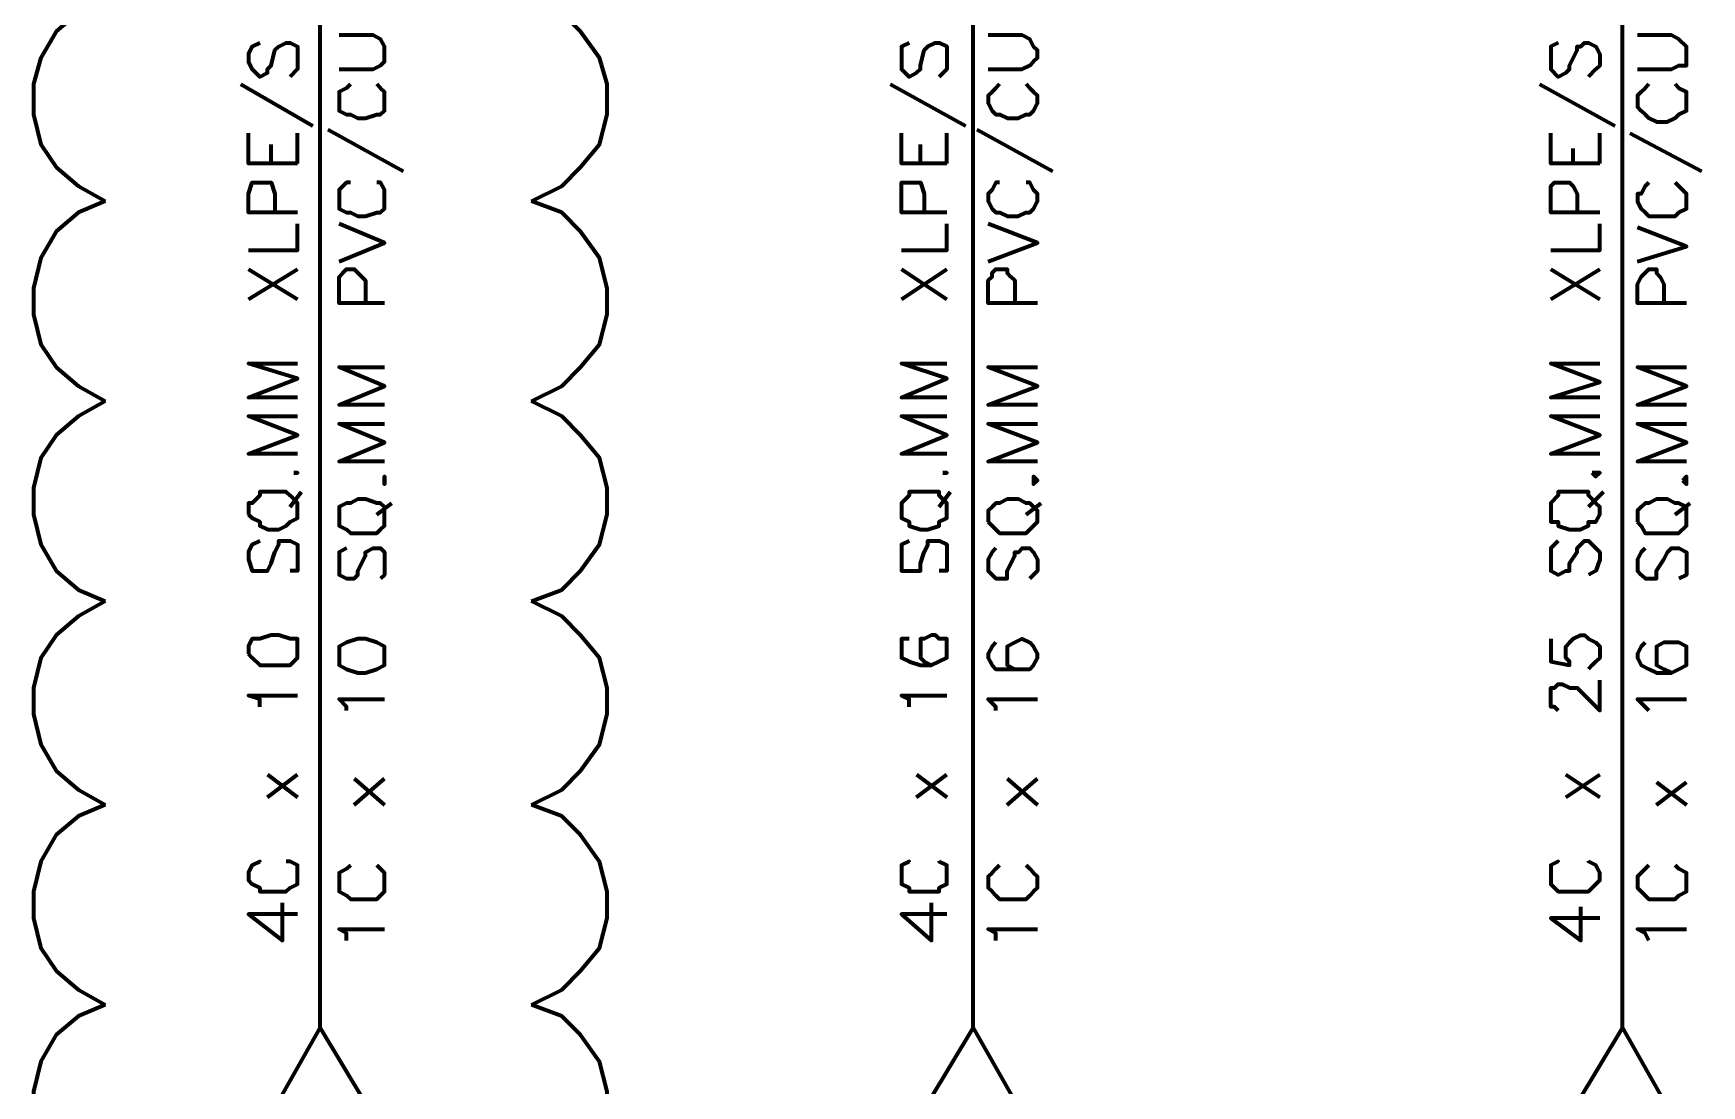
# Model space of a CAD drawing. Header units: inches. Extents: x 16 to 776, y 37 to 575.
# Drawn here: x 146.7 to 220.3, y 324.6 to 371.1 of the extents above; entities that cross this region are included whole.
import ezdxf

# ---------------------------------------------------------------- set-up
doc = ezdxf.new("R2010")
doc.units = ezdxf.units.IN
doc.header["$MEASUREMENT"] = 0
doc.layers.add('P', color=250, linetype='CONTINUOUS', lineweight=100)

msp = doc.modelspace()

# ---------------------------------------------------------------- linework, layer by layer
at = {"layer": 'P', "color": 0, "linetype": 'Continuous'}
for points in [[(216.833, 327.167), (216.833, 494.667)], [(159.333, 327.167), (159.333, 398.833)], [(188.167, 327.167), (188.167, 398.833)], [(156.667, 370.667), (156.333, 370.5), (156.167, 370.167), (156.167, 369.833), (156.333, 369.5), (156.667, 369.167), (156.667, 369.167), (157, 369.333), (157, 369.5), (157.167, 369.667), (157.333, 370.333), (157.5, 370.5), (157.5, 370.5), (157.833, 370.667), (158, 370.667), (158.333, 370.5), (158.333, 370.167), (158.333, 369.833), (158.333, 369.5), (158, 369.167)], [(160.167, 369.5), (161.667, 369.5), (162, 369.667), (162.167, 369.833), (162.167, 370), (162.167, 370.333), (162.167, 370.5), (162, 370.833), (161.667, 371), (160.167, 371)], [(185.333, 370.667), (185, 370.5), (185, 370.167), (185, 369.833), (185, 369.5), (185.333, 369.167), (185.333, 369.167), (185.667, 369.333), (185.833, 369.5), (185.833, 369.667), (186, 370.333), (186.167, 370.5), (186.167, 370.5), (186.5, 370.667), (186.667, 370.667), (187, 370.5), (187, 370.167), (187, 369.833), (187, 369.5), (186.667, 369.167)], [(188.833, 369.5), (190.333, 369.5), (190.667, 369.667), (190.833, 369.833), (191, 370), (191, 370.333), (190.833, 370.5), (190.667, 370.833), (190.333, 371), (188.833, 371)], [(214, 370.667), (213.667, 370.5), (213.667, 370.167), (213.667, 369.667), (213.667, 369.5), (214, 369.167), (214, 369.167), (214.333, 369.333), (214.5, 369.5), (214.5, 369.667), (214.833, 370.333), (214.833, 370.5), (215, 370.5), (215.167, 370.667), (215.333, 370.667), (215.667, 370.5), (215.833, 370.167), (215.833, 369.667), (215.667, 369.5), (215.333, 369.167)], [(217.5, 369.5), (219, 369.5), (219.333, 369.667), (219.667, 369.667), (219.667, 370), (219.667, 370.333), (219.667, 370.5), (219.333, 370.833), (219, 371), (217.5, 371)], [(155.833, 368.833), (159, 367)], [(160.667, 368.833), (160.5, 368.667), (160.167, 368.5), (160.167, 368.333), (160.167, 368), (160.167, 367.667), (160.5, 367.5), (160.667, 367.5), (161, 367.333), (161.333, 367.333), (161.833, 367.5), (162, 367.5), (162.167, 367.667), (162.167, 368), (162.167, 368.333), (162.167, 368.5), (162, 368.667), (161.833, 368.833)], [(184.5, 368.833), (187.833, 367)], [(189.333, 368.833), (189.167, 368.667), (189, 368.5), (188.833, 368.333), (188.833, 368), (189, 367.667), (189.167, 367.5), (189.333, 367.5), (189.667, 367.333), (190.167, 367.333), (190.5, 367.5), (190.667, 367.5), (190.833, 367.667), (191, 368), (191, 368.333), (190.833, 368.5), (190.667, 368.667), (190.5, 368.833)], [(213.167, 368.833), (216.5, 367)], [(218, 368.833), (217.833, 368.667), (217.667, 368.5), (217.5, 368.333), (217.5, 367.833), (217.667, 367.667), (217.833, 367.5), (218, 367.333), (218.333, 367.167), (218.833, 367.167), (219.167, 367.333), (219.333, 367.5), (219.667, 367.667), (219.667, 367.833), (219.667, 368.333), (219.667, 368.5), (219.333, 368.667), (219.167, 368.833)], [(158.333, 365.333), (156.167, 365.333), (156.167, 366.667)], [(157.167, 365.333), (157.167, 366.167)], [(158.333, 365.333), (158.333, 366.667)], [(159.667, 366.833), (163, 365)], [(187, 365.333), (185, 365.333), (185, 366.667)], [(185.833, 365.333), (185.833, 366.167)], [(187, 365.333), (187, 366.667)], [(188.333, 366.833), (191.667, 365)], [(215.833, 365.333), (213.667, 365.333), (213.667, 366.667)], [(215.833, 365.333), (215.833, 366.667)], [(217.167, 366.667), (220.333, 365)], [(214.667, 365.333), (214.667, 366)], [(158.333, 363.167), (156.167, 363.167), (156.167, 364), (156.333, 364.5), (156.5, 364.5), (156.667, 364.5), (157, 364.5), (157.167, 364.5), (157.333, 364), (157.333, 363.167)], [(160.667, 364.5), (160.5, 364.5), (160.167, 364.167), (160.167, 364), (160.167, 363.667), (160.167, 363.333), (160.5, 363.167), (160.667, 363.167), (161, 363), (161.333, 363), (161.833, 363.167), (162, 363.167), (162.167, 363.333), (162.167, 363.667), (162.167, 364), (162.167, 364.167), (162, 364.5), (161.833, 364.5)], [(187, 363.167), (185, 363.167), (185, 364), (185, 364.5), (185.167, 364.5), (185.333, 364.5), (185.667, 364.5), (185.833, 364.5), (186, 364), (186, 363.167)], [(189.333, 364.5), (189.167, 364.5), (189, 364.167), (188.833, 364), (188.833, 363.667), (189, 363.333), (189.167, 363.167), (189.333, 363.167), (189.667, 363), (190.167, 363), (190.5, 363.167), (190.667, 363.167), (190.833, 363.333), (191, 363.667), (191, 364), (190.833, 364.167), (190.667, 364.5), (190.5, 364.5)], [(215.833, 363.167), (213.667, 363.167), (213.667, 364), (213.667, 364.333), (213.833, 364.5), (214, 364.5), (214.333, 364.5), (214.5, 364.5), (214.667, 364.333), (214.833, 364), (214.833, 363.167)], [(218, 364.5), (217.833, 364.333), (217.667, 364), (217.5, 364), (217.5, 363.667), (217.667, 363.333), (217.833, 363.167), (218, 363), (218.333, 363), (218.833, 363), (219.167, 363), (219.333, 363.167), (219.667, 363.333), (219.667, 363.667), (219.667, 364), (219.667, 364), (219.333, 364.333), (219.167, 364.5)], [(156.167, 361.5), (158.333, 361.5), (158.333, 362.667)], [(160.167, 361), (162.167, 361.833), (160.167, 362.667)], [(185, 361.5), (187, 361.5), (187, 362.667)], [(188.833, 361), (191, 361.833), (188.833, 362.667)], [(213.667, 361.5), (215.833, 361.5), (215.833, 362.667)], [(217.5, 361), (219.667, 361.667), (217.5, 362.5)], [(156.167, 359.333), (158.333, 360.667)], [(156.167, 360.667), (158.333, 359.333)], [(162.167, 359.167), (160.167, 359.167), (160.167, 360.167), (160.167, 360.333), (160.333, 360.5), (160.5, 360.667), (160.833, 360.667), (161, 360.5), (161.167, 360.333), (161.333, 360.167), (161.333, 359.167)], [(185, 359.333), (187, 360.667)], [(185, 360.667), (187, 359.333)], [(191, 359.167), (188.833, 359.167), (188.833, 360.167), (189, 360.333), (189, 360.5), (189.167, 360.667), (189.667, 360.667), (189.667, 360.5), (189.833, 360.333), (190, 360.167), (190, 359.167)], [(213.667, 359.333), (215.833, 360.667)], [(213.667, 360.667), (215.833, 359.333)], [(219.667, 359.167), (217.5, 359.167), (217.5, 360), (217.667, 360.333), (217.833, 360.5), (218, 360.667), (218.333, 360.667), (218.333, 360.5), (218.5, 360.333), (218.667, 360), (218.667, 359.167)], [(158.333, 355), (156.167, 355), (158.333, 355.833), (156.167, 356.5), (158.333, 356.5)], [(162.167, 354.667), (160.167, 354.667), (162.167, 355.5), (160.167, 356.333), (162.167, 356.333)], [(187, 355), (185, 355), (187, 355.833), (185, 356.5), (187, 356.5)], [(191, 354.667), (188.833, 354.667), (191, 355.5), (188.833, 356.333), (191, 356.333)], [(215.833, 355), (213.667, 355), (215.833, 355.667), (213.667, 356.5), (215.833, 356.5)], [(219.667, 354.667), (217.5, 354.667), (219.667, 355.5), (217.5, 356.333), (219.667, 356.333)], [(158.333, 352.5), (156.167, 352.5), (158.333, 353.333), (156.167, 354.167), (158.333, 354.167)], [(162.167, 352.167), (160.167, 352.167), (162.167, 353), (160.167, 353.833), (162.167, 353.833)], [(187, 352.5), (185, 352.5), (187, 353.333), (185, 354.167), (187, 354.167)], [(191, 352.167), (188.833, 352.167), (191, 353), (188.833, 353.833), (191, 353.833)], [(215.833, 352.5), (213.667, 352.5), (215.833, 353.333), (213.667, 354.167), (215.833, 354.167)], [(219.667, 352.167), (217.5, 352.167), (219.667, 353), (217.5, 353.833), (219.667, 353.833)], [(158.167, 351.667), (158.333, 351.667), (158.333, 351.667), (158.333, 351.667), (158.167, 351.667)], [(162.167, 351.333), (162.167, 351.167), (162.167, 351.333), (162.167, 351.5), (162.167, 351.333)], [(186.833, 351.667), (187, 351.667), (187, 351.667), (187, 351.667), (186.833, 351.667)], [(190.833, 351.333), (190.833, 351.167), (191, 351.333), (190.833, 351.5), (190.833, 351.333)], [(215.5, 351.667), (215.667, 351.5), (215.833, 351.667), (215.667, 351.667), (215.5, 351.667)], [(219.5, 351.333), (219.667, 351.167), (219.667, 351.333), (219.667, 351.5), (219.5, 351.333)], [(156.167, 349.833), (156.333, 349.667), (156.667, 349.5), (156.667, 349.333), (157, 349.167), (157.5, 349.167), (157.833, 349.333), (158, 349.5), (158.333, 349.667), (158.333, 349.833), (158.333, 350.333), (158.333, 350.333), (158, 350.667), (157.833, 350.833), (157.5, 350.833), (157, 350.833), (156.667, 350.833), (156.667, 350.667), (156.333, 350.333), (156.167, 350.333), (156.167, 349.833)], [(158, 350.167), (158.5, 350.833)], [(185, 349.833), (185, 349.667), (185.333, 349.5), (185.333, 349.333), (185.833, 349.167), (186.167, 349.167), (186.667, 349.333), (186.667, 349.5), (187, 349.667), (187, 349.833), (187, 350.333), (187, 350.333), (186.667, 350.667), (186.667, 350.833), (186.167, 350.833), (185.833, 350.833), (185.333, 350.833), (185.333, 350.667), (185, 350.333), (185, 350.333), (185, 349.833)], [(186.667, 350.167), (187.167, 350.833)], [(213.667, 349.833), (213.667, 349.5), (214, 349.5), (214, 349.333), (214.5, 349.167), (215, 349.167), (215.333, 349.333), (215.333, 349.5), (215.667, 349.5), (215.833, 349.833), (215.833, 350.167), (215.667, 350.333), (215.333, 350.667), (215.333, 350.833), (215, 350.833), (214.5, 350.833), (214, 350.833), (214, 350.667), (213.667, 350.333), (213.667, 350.167), (213.667, 349.833)], [(215.333, 350.167), (216, 350.833)], [(160.167, 349.5), (160.167, 349.333), (160.5, 349.167), (160.667, 349), (161, 349), (161.333, 349), (161.833, 349), (162, 349.167), (162.167, 349.333), (162.167, 349.5), (162.167, 350), (162.167, 350.167), (162, 350.333), (161.833, 350.333), (161.333, 350.5), (161, 350.5), (160.667, 350.333), (160.5, 350.333), (160.167, 350.167), (160.167, 350), (160.167, 349.5)], [(161.833, 349.833), (162.5, 350.333)], [(188.833, 349.5), (189, 349.333), (189.167, 349.167), (189.333, 349), (189.667, 349), (190.167, 349), (190.5, 349), (190.667, 349.167), (190.833, 349.333), (191, 349.5), (191, 350), (190.833, 350.167), (190.667, 350.333), (190.5, 350.333), (190.167, 350.5), (189.667, 350.5), (189.333, 350.333), (189.167, 350.333), (189, 350.167), (188.833, 350), (188.833, 349.5)], [(190.5, 349.833), (191.167, 350.333)], [(217.5, 349.5), (217.667, 349.333), (217.833, 349), (218, 349), (218.333, 349), (218.833, 349), (219.167, 349), (219.333, 349), (219.667, 349.333), (219.667, 349.5), (219.667, 350), (219.667, 350.167), (219.333, 350.333), (219.167, 350.333), (218.833, 350.5), (218.333, 350.5), (218, 350.333), (217.833, 350.333), (217.667, 350.167), (217.5, 350), (217.5, 349.5)], [(219.167, 349.833), (219.833, 350.333)], [(156.667, 348.667), (156.333, 348.5), (156.167, 348.167), (156.167, 347.833), (156.333, 347.333), (156.667, 347.333), (156.667, 347.333), (157, 347.333), (157, 347.333), (157.167, 347.667), (157.333, 348.167), (157.5, 348.5), (157.5, 348.667), (157.833, 348.667), (158, 348.667), (158.333, 348.5), (158.333, 348.167), (158.333, 347.833), (158.333, 347.333), (158, 347.333)], [(185.333, 348.667), (185, 348.5), (185, 348.167), (185, 347.833), (185, 347.333), (185.333, 347.333), (185.333, 347.333), (185.667, 347.333), (185.833, 347.333), (185.833, 347.667), (186, 348.167), (186.167, 348.5), (186.167, 348.667), (186.5, 348.667), (186.667, 348.667), (187, 348.5), (187, 348.167), (187, 347.833), (187, 347.333), (186.667, 347.333)], [(214, 348.667), (213.667, 348.333), (213.667, 348.167), (213.667, 347.833), (213.667, 347.333), (214, 347.167), (214, 347.167), (214.333, 347.333), (214.5, 347.333), (214.5, 347.667), (214.833, 348.167), (214.833, 348.333), (215, 348.5), (215.167, 348.667), (215.333, 348.667), (215.667, 348.333), (215.833, 348.167), (215.833, 347.833), (215.667, 347.333), (215.333, 347.167)], [(160.5, 348.333), (160.167, 348.167), (160.167, 347.833), (160.167, 347.333), (160.167, 347.167), (160.5, 347), (160.667, 347), (160.833, 347), (161, 347.167), (161, 347.333), (161.333, 348), (161.333, 348.167), (161.333, 348.167), (161.667, 348.333), (162, 348.333), (162.167, 348.167), (162.167, 347.833), (162.167, 347.333), (162.167, 347.167), (162, 347)], [(189.167, 348.333), (189, 348.167), (188.833, 347.833), (188.833, 347.333), (189, 347.167), (189.167, 347), (189.333, 347), (189.667, 347), (189.667, 347.167), (189.667, 347.333), (190, 348), (190, 348.167), (190.167, 348.167), (190.333, 348.333), (190.667, 348.333), (190.833, 348.167), (191, 347.833), (191, 347.333), (190.833, 347.167), (190.667, 347)], [(217.833, 348.333), (217.667, 348.167), (217.5, 347.833), (217.5, 347.333), (217.667, 347.167), (217.833, 347), (218, 347), (218.333, 347), (218.333, 347.167), (218.333, 347.333), (218.667, 347.833), (218.833, 348.167), (218.833, 348.167), (219, 348.333), (219.333, 348.333), (219.667, 348.167), (219.667, 347.833), (219.667, 347.333), (219.667, 347.167), (219.333, 347)], [(156.167, 343.667), (156.333, 343.5), (156.667, 343.167), (157.167, 343.167), (157.5, 343.167), (158, 343.167), (158.333, 343.5), (158.333, 343.667), (158.333, 344), (158.333, 344.333), (158, 344.333), (157.5, 344.5), (157.167, 344.5), (156.667, 344.333), (156.333, 344.333), (156.167, 344), (156.167, 343.667)], [(160.167, 343.5), (160.167, 343.167), (160.5, 343), (161, 342.833), (161.333, 342.833), (161.833, 343), (162.167, 343.167), (162.167, 343.5), (162.167, 343.667), (162.167, 344), (161.833, 344.167), (161.333, 344.333), (161, 344.333), (160.5, 344.167), (160.167, 344), (160.167, 343.667), (160.167, 343.5)], [(185.333, 344.333), (185, 344.333), (185, 344), (185, 343.833), (185, 343.5), (185.333, 343.333), (185.833, 343.167), (186.333, 343.167), (186.667, 343.333), (187, 343.5), (187, 343.833), (187, 344), (187, 344.333), (186.667, 344.333), (186.5, 344.5), (186.333, 344.5), (186, 344.333), (185.833, 344.333), (185.833, 344), (185.833, 343.833), (185.833, 343.5), (186, 343.333), (186.333, 343.167)], [(189.167, 344.167), (189, 344), (188.833, 343.667), (188.833, 343.5), (189, 343.167), (189.167, 343), (189.667, 343), (190.333, 343), (190.667, 343), (190.833, 343.167), (191, 343.5), (191, 343.667), (190.833, 344), (190.667, 344.167), (190.333, 344.333), (190, 344.167), (189.667, 344), (189.667, 343.667), (189.667, 343.5), (189.667, 343.167), (190, 343), (190.333, 343)], [(213.667, 344.333), (213.667, 343.333), (214.5, 343.167), (214.5, 343.333), (214.333, 343.5), (214.333, 344), (214.5, 344.167), (214.667, 344.333), (215, 344.5), (215.167, 344.5), (215.333, 344.333), (215.667, 344.167), (215.833, 344), (215.833, 343.5), (215.667, 343.333), (215.5, 343.167), (215.333, 343)], [(217.833, 344.167), (217.667, 344), (217.5, 343.667), (217.5, 343.5), (217.667, 343.167), (218, 343), (218.333, 342.833), (219, 342.833), (219.333, 343), (219.667, 343.167), (219.667, 343.5), (219.667, 344), (219.333, 344.167), (219, 344.167), (218.667, 344.167), (218.333, 344), (218.333, 343.5), (218.333, 343.167), (218.667, 343), (219, 342.833)], [(156.667, 341.333), (156.667, 341.667), (156.167, 341.833), (158.333, 341.833)], [(185.333, 341.333), (185.333, 341.667), (185, 341.833), (187, 341.833)], [(214, 341.167), (213.833, 341.333), (213.667, 341.333), (213.667, 341.667), (213.667, 342), (213.667, 342.167), (213.833, 342.167), (214, 342.333), (214.167, 342.333), (214.5, 342.167), (214.833, 342.167), (215.833, 341.167), (215.833, 342.5)], [(160.5, 341.167), (160.5, 341.333), (160.167, 341.667), (162.167, 341.667)], [(189.167, 341.167), (189.167, 341.333), (188.833, 341.667), (191, 341.667)], [(218, 341.167), (217.833, 341.333), (217.5, 341.667), (219.667, 341.667)], [(157, 337.333), (158.333, 338.333)], [(157, 338.333), (158.333, 337.333)], [(160.833, 337), (162.167, 338.167)], [(160.833, 338.167), (162.167, 337)], [(185.667, 337.333), (187, 338.333)], [(185.667, 338.333), (187, 337.333)], [(189.667, 337), (191, 338.167)], [(189.667, 338.167), (191, 337)], [(214.333, 337.333), (215.833, 338.333)], [(214.333, 338.333), (215.833, 337.333)], [(218.333, 337), (219.667, 338)], [(218.333, 338), (219.667, 337)], [(156.667, 334.5), (156.667, 334.5), (156.333, 334.333), (156.167, 334), (156.167, 333.667), (156.333, 333.5), (156.667, 333.333), (156.667, 333.167), (157, 333.167), (157.5, 333.167), (157.833, 333.167), (158, 333.333), (158.333, 333.5), (158.333, 333.667), (158.333, 334), (158.333, 334.333), (158, 334.5), (157.833, 334.5)], [(185.333, 334.5), (185.333, 334.5), (185, 334.333), (185, 334), (185, 333.667), (185, 333.5), (185.333, 333.333), (185.333, 333.167), (185.833, 333.167), (186.167, 333.167), (186.667, 333.167), (186.667, 333.333), (187, 333.5), (187, 333.667), (187, 334), (187, 334.333), (186.667, 334.5), (186.667, 334.5)], [(214, 334.5), (214, 334.5), (213.667, 334.333), (213.667, 334), (213.667, 333.667), (213.667, 333.5), (214, 333.167), (214, 333.167), (214.5, 333.167), (215, 333.167), (215.333, 333.167), (215.333, 333.167), (215.667, 333.5), (215.833, 333.667), (215.833, 334), (215.667, 334.333), (215.333, 334.5), (215.333, 334.5)], [(160.667, 334.333), (160.5, 334.167), (160.167, 334), (160.167, 333.833), (160.167, 333.333), (160.167, 333.167), (160.5, 333), (160.667, 332.833), (161, 332.833), (161.333, 332.833), (161.833, 332.833), (162, 333), (162.167, 333.167), (162.167, 333.333), (162.167, 333.833), (162.167, 334), (162, 334.167), (161.833, 334.333)], [(189.333, 334.333), (189.167, 334.167), (189, 334), (188.833, 333.833), (188.833, 333.333), (189, 333.167), (189.167, 333), (189.333, 332.833), (189.667, 332.833), (190.167, 332.833), (190.5, 332.833), (190.667, 333), (190.833, 333.167), (191, 333.333), (191, 333.833), (190.833, 334), (190.667, 334.167), (190.5, 334.333)], [(218, 334.333), (217.833, 334.167), (217.667, 334), (217.5, 333.833), (217.5, 333.333), (217.667, 333.167), (217.833, 333), (218, 332.833), (218.333, 332.833), (218.833, 332.833), (219.167, 332.833), (219.333, 333), (219.667, 333.167), (219.667, 333.333), (219.667, 333.833), (219.667, 334), (219.333, 334.167), (219.167, 334.333)], [(158.333, 332.167), (156.167, 332.167), (157.667, 331), (157.667, 332.667)], [(187, 332.167), (185, 332.167), (186.333, 331), (186.333, 332.667)], [(215.833, 332), (213.667, 332), (215, 331), (215, 332.5)], [(160.5, 331), (160.5, 331.333), (160.167, 331.5), (162.167, 331.5)], [(189.167, 331), (189.167, 331.333), (188.833, 331.5), (191, 331.5)], [(218, 331), (217.833, 331.333), (217.5, 331.5), (219.667, 331.5)], [(159.333, 327.167), (156.5, 322.167), (162.333, 322.167), (159.333, 327.167)], [(188.167, 327.167), (185.167, 322.167), (191, 322.167), (188.167, 327.167)], [(216.833, 327.167), (213.833, 322.167), (219.667, 322.167), (216.833, 327.167)]]:
    msp.add_lwpolyline(points, dxfattribs=at)
at = {"layer": 'P', "color": 1, "linetype": 'Continuous'}
for points in [[(149.833, 372.667), (148.667, 372), (147.667, 371.167), (147, 370), (146.667, 368.833), (146.667, 367.5), (147, 366.167), (147.667, 365.167), (148.667, 364.333), (149.833, 363.667)], [(168.667, 363.667), (170, 364.333), (170.833, 365.167), (171.667, 366.167), (172, 367.5), (172, 368.833), (171.667, 370), (170.833, 371.167), (170, 372), (168.667, 372.667)], [(149.833, 363.667), (148.667, 363.167), (147.667, 362.333), (147, 361.167), (146.667, 359.833), (146.667, 358.667), (147, 357.333), (147.667, 356.333), (148.667, 355.5), (149.833, 354.833)], [(168.667, 354.833), (170, 355.5), (170.833, 356.333), (171.667, 357.333), (172, 358.667), (172, 359.833), (171.667, 361.167), (170.833, 362.333), (170, 363.167), (168.667, 363.667)], [(149.833, 354.833), (148.667, 354.167), (147.667, 353.333), (147, 352.333), (146.667, 351), (146.667, 349.833), (147, 348.5), (147.667, 347.333), (148.667, 346.5), (149.833, 346)], [(168.667, 346), (170, 346.5), (170.833, 347.333), (171.667, 348.5), (172, 349.833), (172, 351), (171.667, 352.333), (170.833, 353.333), (170, 354.167), (168.667, 354.833)], [(149.833, 346), (148.667, 345.333), (147.667, 344.5), (147, 343.5), (146.667, 342.167), (146.667, 341), (147, 339.667), (147.667, 338.5), (148.667, 337.667), (149.833, 337)], [(168.667, 337), (170, 337.667), (170.833, 338.5), (171.667, 339.667), (172, 341), (172, 342.167), (171.667, 343.5), (170.833, 344.5), (170, 345.333), (168.667, 346)], [(149.833, 337), (148.667, 336.5), (147.667, 335.667), (147, 334.5), (146.667, 333.167), (146.667, 332), (147, 330.667), (147.667, 329.667), (148.667, 328.833), (149.833, 328.167)], [(168.667, 328.167), (170, 328.833), (170.833, 329.667), (171.667, 330.667), (172, 332), (172, 333.167), (171.667, 334.5), (170.833, 335.667), (170, 336.5), (168.667, 337)], [(149.833, 328.167), (148.667, 327.667), (147.667, 326.833), (147, 325.667), (146.667, 324.333), (146.667, 323.167), (147, 321.833), (147.667, 320.833), (148.667, 320), (149.833, 319.333)], [(168.667, 319.333), (170, 320), (170.833, 320.833), (171.667, 321.833), (172, 323.167), (172, 324.333), (171.667, 325.667), (170.833, 326.833), (170, 327.667), (168.667, 328.167)]]:
    msp.add_lwpolyline(points, dxfattribs=at)

doc.saveas('drawing.dxf')
